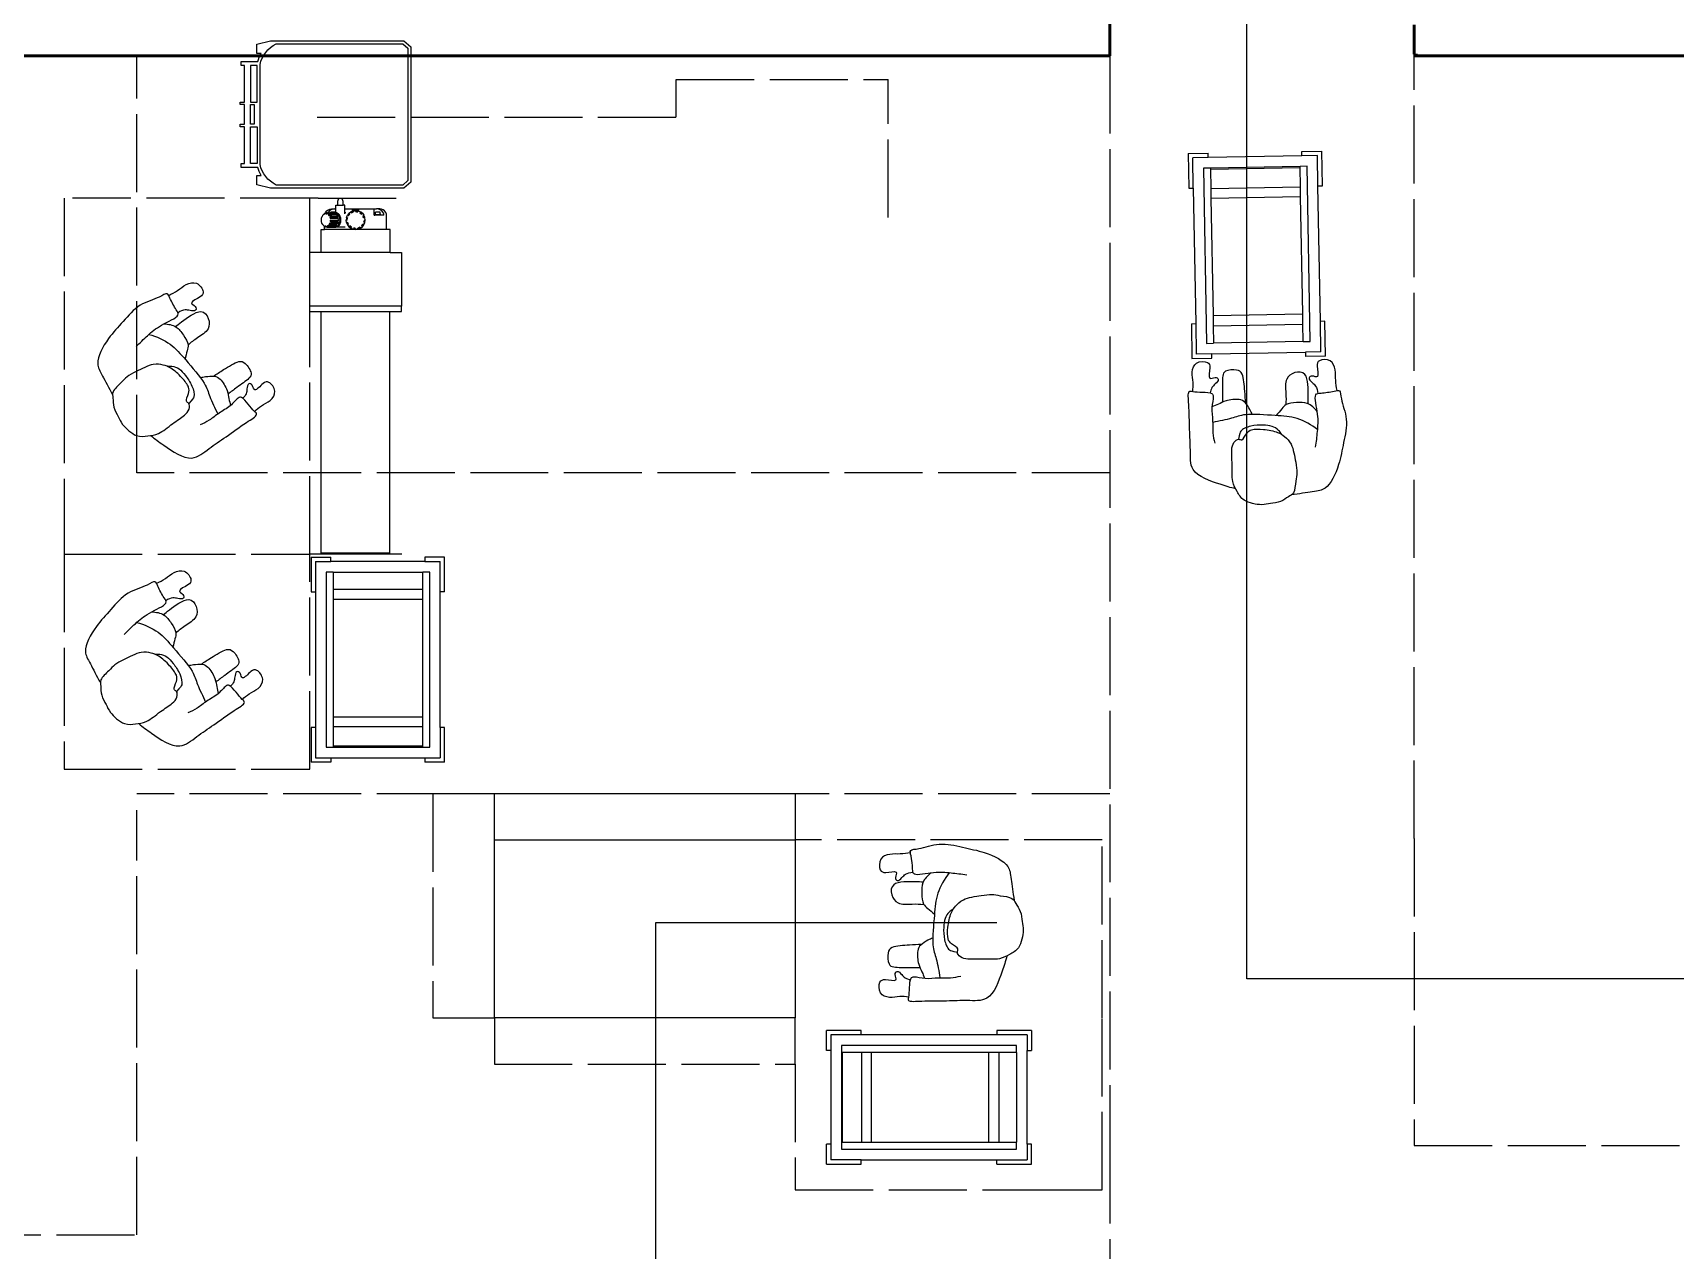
# Model space of a CAD drawing. Header units: millimetres. Extents: x 44692 to 172587, y -26854 to 14445.
# Drawn here: x 151482 to 156832, y -14367 to -10402 of the extents above; entities that cross this region are included whole.
import ezdxf

# ---------------------------------------------------------------- set-up
doc = ezdxf.new("R2010")
doc.units = ezdxf.units.MM
doc.header["$LTSCALE"] = 100
for name, pattern in [('DASHED2', [0.762, 0.635, -0.127]), ('DASHEDX2', [3.048, 2.54, -0.508]), ('DIVIDEX2', [6.604, 5.08, -0.508, 0, -0.508, 0, -0.508])]:
    doc.linetypes.add(name, pattern=pattern)
for name, color, linetype in [('Area circulacion', 50, 'DASHEDX2'), ('Area proceso', 90, 'DASHEDX2'), ('Flujo linea B', 160, 'Continuous'), ('Maquinas', 200, 'Continuous'), ('Personal', 171, 'Continuous'), ('Puertas', 43, 'DIVIDEX2'), ('Transporte semielaborado', 30, 'Continuous')]:
    doc.layers.add(name, color=color, linetype=linetype)
doc.layers.add('Paredes', color=7, linetype='Continuous', lineweight=50)

# ---------------------------------------------------------------- blocks, each defined once
blk = doc.blocks.new('Bakery Trolley pl')
at = {"layer": 'Transporte semielaborado'}
for p, q in [((0.1804, 0.6253), (0.2371, 0.6253)), ((0.1804, 0.6253), (0.1804, 0.526)), ((0.2371, 0.6127), (0.1929, 0.6127)), ((0.1929, 0.526), (0.1929, 0.6127)), ((0.2371, 0.6127), (0.2371, 0.6253)), ((0.5048, 0.6127), (0.2371, 0.6127)), ((0.5048, 0.6127), (0.5048, 0.6253)), ((0.5048, 0.6253), (0.5615, 0.6253)), ((0.5489, 0.6127), (0.5048, 0.6127)), ((0.5489, 0.526), (0.5489, 0.6127)), ((0.5615, 0.526), (0.5615, 0.6253)), ((0.2229, 0.5827), (0.2229, 0.0827)), ((0.2429, 0.5827), (0.2229, 0.5827)), ((0.2429, 0.5827), (0.2429, 0.5798)), ((0.4989, 0.5827), (0.2429, 0.5827)), ((0.2429, 0.5798), (0.4989, 0.5798)), ((0.2429, 0.5798), (0.2429, 0.5245)), ((0.5189, 0.5827), (0.4989, 0.5827)), ((0.4989, 0.5798), (0.4989, 0.5827)), ((0.4989, 0.5245), (0.4989, 0.5798)), ((0.5189, 0.0827), (0.5189, 0.5827)), ((0.1804, 0.526), (0.1929, 0.526)), ((0.1929, 0.526), (0.1929, 0.1394)), ((0.2429, 0.5245), (0.4989, 0.5245)), ((0.2429, 0.5245), (0.2429, 0.4967)), ((0.4989, 0.4967), (0.4989, 0.5245)), ((0.5489, 0.526), (0.5615, 0.526)), ((0.5489, 0.1394), (0.5489, 0.526)), ((0.2429, 0.4967), (0.4989, 0.4967)), ((0.2429, 0.4967), (0.2429, 0.1615)), ((0.4989, 0.1615), (0.4989, 0.4967)), ((0.2429, 0.1615), (0.4989, 0.1615)), ((0.2429, 0.1615), (0.2429, 0.1325)), ((0.4989, 0.1325), (0.4989, 0.1615)), ((0.1804, 0.1394), (0.1929, 0.1394)), ((0.1804, 0.1394), (0.1804, 0.0402)), ((0.1929, 0.1394), (0.1929, 0.0527)), ((0.2429, 0.1325), (0.4989, 0.1325)), ((0.2429, 0.1325), (0.2429, 0.0827)), ((0.4989, 0.0827), (0.4989, 0.1325)), ((0.5615, 0.1394), (0.5489, 0.1394)), ((0.5489, 0.0527), (0.5489, 0.1394)), ((0.5615, 0.0402), (0.5615, 0.1394)), ((0.2371, 0.0527), (0.1929, 0.0527)), ((0.2229, 0.0827), (0.2429, 0.0827)), ((0.2371, 0.0402), (0.2371, 0.0527)), ((0.2371, 0.0527), (0.5048, 0.0527)), ((0.4989, 0.0827), (0.2429, 0.0827)), ((0.4989, 0.0827), (0.5189, 0.0827)), ((0.5048, 0.0527), (0.5048, 0.0402)), ((0.5489, 0.0527), (0.5048, 0.0527)), ((0.1804, 0.0402), (0.2371, 0.0402)), ((0.5615, 0.0402), (0.5048, 0.0402))]:
    blk.add_line(p, q, dxfattribs=at)
blk = doc.blocks.new('pa17-16')
for points, knots in [([(5.62, 2.5537), (5.6188, 2.5427), (5.6154, 2.5253), (5.6223, 2.4901), (5.6346, 2.4293), (5.661, 2.4064), (5.685, 2.3908), (5.7322, 2.3832), (5.7723, 2.3842), (5.7881, 2.3969), (5.8018, 2.4268), (5.8146, 2.4162), (5.8324, 2.4305), (5.8382, 2.4568), (5.8318, 2.5038), (5.8344, 2.5615), (5.8137, 2.5937), (5.7944, 2.6284), (5.7307, 2.6388), (5.7037, 2.6296), (5.6679, 2.626), (5.6442, 2.6055), (5.6228, 2.5961), (5.6214, 2.5667), (5.62, 2.5537)], [0, 0, 0, 0, 0.297584, 0.631064, 1.068635, 1.39533, 1.69617, 2.097861, 2.458938, 2.716293, 3.010442, 3.199165, 3.447293, 3.731671, 4.119196, 4.541864, 4.881702, 5.22714, 5.673063, 5.989311, 6.327668, 6.644571, 6.906626, 7.259736, 7.259736, 7.259736, 7.259736]), ([(5.5575, 2.4391), (5.5549, 2.4218), (5.5525, 2.3852), (5.5491, 2.3329), (5.5712, 2.2599), (5.5431, 2.2589), (5.5029, 2.2526), (5.4793, 2.2435), (5.4785, 2.2813), (5.4499, 2.3438), (5.4658, 2.4235), (5.4776, 2.5033), (5.5116, 2.5798), (5.5552, 2.585), (5.608, 2.5962), (5.6336, 2.6001)], [0, 0, 0, 0, 0.404899, 0.829805, 1.276298, 1.516647, 1.885942, 2.122553, 2.418487, 2.881882, 3.382407, 3.897515, 4.613825, 5.020942, 5.393355, 5.393355, 5.393355, 5.393355]), ([(5.8196, 2.5846), (5.837, 2.5819), (5.8817, 2.5675), (5.9755, 2.5418), (5.972, 2.4609), (5.9791, 2.3926), (5.9812, 2.315), (5.9891, 2.2612), (5.9692, 2.2664), (5.9401, 2.2663), (5.9063, 2.2668), (5.9005, 2.2811), (5.909, 2.3184), (5.9007, 2.3606), (5.9019, 2.4011), (5.8964, 2.4238), (5.8933, 2.4348)], [6.682038, 6.682038, 6.682038, 6.682038, 7.076266, 7.806153, 8.304227, 8.77662, 9.284333, 9.649979, 9.844608, 10.160206, 10.472731, 10.661147, 10.998544, 11.371438, 11.724832, 12.051545, 12.051545, 12.051545, 12.051545]), ([(5.6724, 2.3994), (5.675, 2.3947), (5.6837, 2.383), (5.7041, 2.3718), (5.7348, 2.3697), (5.774, 2.3728), (5.8085, 2.3874), (5.8116, 2.4015), (5.8144, 2.4199)], [0.121052, 0.121052, 0.121052, 0.121052, 0.297289, 0.584433, 0.895396, 1.26174, 1.600834, 1.760925, 1.760925, 1.760925, 1.760925]), ([(5.5522, 2.3809), (5.573, 2.3653), (5.6222, 2.3398), (5.6924, 2.3383), (5.7952, 2.3323), (5.8376, 2.352), (5.881, 2.3613), (5.9019, 2.366)], [0, 0, 0, 0, 0.49262, 0.970296, 1.525877, 1.91054, 2.357805, 2.357805, 2.357805, 2.357805]), ([(5.5552, 2.3206), (5.5597, 2.3147), (5.5706, 2.3043), (5.5892, 2.2916), (5.6248, 2.2913), (5.6613, 2.2967), (5.6731, 2.3154), (5.6858, 2.3299), (5.6912, 2.3378)], [0, 0, 0, 0, 0.262594, 0.520609, 0.853848, 1.185107, 1.43842, 1.738028, 1.738028, 1.738028, 1.738028]), ([(5.5867, 2.2952), (5.5866, 2.2877), (5.5872, 2.2667), (5.5883, 2.1873), (5.6353, 2.19), (5.6673, 2.2128), (5.6606, 2.2618), (5.6599, 2.2881), (5.6606, 2.3008)], [0.078483, 0.078483, 0.078483, 0.078483, 0.321516, 0.797556, 1.122606, 1.448668, 1.830958, 2.166281, 2.166281, 2.166281, 2.166281]), ([(5.7713, 2.3359), (5.7736, 2.3305), (5.7786, 2.3203), (5.7954, 2.2951), (5.8154, 2.2848), (5.8612, 2.2906), (5.8838, 2.3057), (5.8988, 2.3117), (5.9058, 2.3148)], [0, 0, 0, 0, 0.233477, 0.532145, 0.79329, 1.163492, 1.458071, 1.725911, 1.725911, 1.725911, 1.725911]), ([(5.7943, 2.2992), (5.7951, 2.2858), (5.7984, 2.2614), (5.8038, 2.2002), (5.8255, 2.1869), (5.8672, 2.191), (5.8755, 2.2117), (5.8718, 2.2605), (5.8715, 2.286), (5.871, 2.2978)], [0, 0, 0, 0, 0.353805, 0.775896, 1.041599, 1.377968, 1.615337, 2.001902, 2.313716, 2.313716, 2.313716, 2.313716]), ([(5.4915, 2.2484), (5.4936, 2.2374), (5.4981, 2.215), (5.4968, 2.1806), (5.512, 2.1445), (5.5569, 2.147), (5.5634, 2.1681), (5.5498, 2.2128), (5.5753, 2.1995), (5.5912, 2.209), (5.5741, 2.2257), (5.5617, 2.2339), (5.5559, 2.2515), (5.5556, 2.26)], [0, 0, 0, 0, 0.324329, 0.654038, 0.980089, 1.31306, 1.562526, 1.890179, 2.123217, 2.319335, 2.559559, 2.78492, 3.066636, 3.066636, 3.066636, 3.066636]), ([(5.9713, 2.2652), (5.9703, 2.2553), (5.9686, 2.234), (5.9786, 2.2017), (5.9668, 2.1644), (5.9218, 2.1628), (5.9134, 2.1832), (5.9229, 2.229), (5.8988, 2.2135), (5.882, 2.2215), (5.8976, 2.2397), (5.908, 2.248), (5.912, 2.2618), (5.9127, 2.2683)], [0.038839, 0.038839, 0.038839, 0.038839, 0.324329, 0.654038, 0.980089, 1.31306, 1.562526, 1.890179, 2.123217, 2.319335, 2.559559, 2.78492, 2.989829, 2.989829, 2.989829, 2.989829])]:
    blk.add_open_spline(points, degree=3, knots=knots)

msp = doc.modelspace()

# ---------------------------------------------------------------- linework, layer by layer
msp.add_line((152683.905, -12100.575), (152383.905, -12100.575))
at = {"color": 3, "linetype": 'DASHED2'}
msp.add_line((154765.352, -14171.114), (154775.352, -14171.114), dxfattribs=at)
at = {"layer": 'Area circulacion'}
for p, q in [((151820.923, -11835.256), (151820.923, -10476.822)), ((154989.941, -10476.822), (154989.941, -14026.822)), ((154989.941, -11835.256), (151820.923, -11835.256)), ((154989.941, -12881.114), (151820.923, -12881.114)), ((151820.923, -14317.233), (151820.923, -12934.499)), ((154989.941, -14026.822), (154989.941, -14926.822)), ((148511.465, -14317.233), (151820.923, -14317.233))]:
    msp.add_line(p, q, dxfattribs=at)
at = {"layer": 'Area proceso'}
for p, q in [((155980.652, -10476.822), (161481.616, -10476.822)), ((155981.616, -13026.822), (155981.616, -10471.915)), ((153578.078, -10554.06), (154268.574, -10554.06)), ((153578.078, -10676.79), (153578.078, -10554.06)), ((154268.574, -11004.06), (154268.574, -10554.06)), ((152408.574, -10676.79), (153578.078, -10676.79)), ((152383.905, -12100.575), (152383.905, -10940.575)), ((152411.176, -10940.575), (152711.176, -10940.575)), ((152785.352, -12881.114), (152785.352, -13611.114)), ((153965.352, -12881.114), (152785.352, -12881.114)), ((153965.352, -12881.114), (153965.352, -13031.114)), ((155981.616, -13026.822), (155981.616, -14026.822)), ((152785.352, -13611.114), (152985.352, -13611.114)), ((155981.754, -14026.822), (161481.616, -14026.822))]:
    msp.add_line(p, q, dxfattribs=at)
at = {"layer": 'Area proceso', "color": 3}
for p, q in [((151583.905, -10940.575), (151583.905, -12100.575)), ((152411.176, -10940.575), (151611.176, -10940.575)), ((151583.905, -12100.575), (152383.905, -12100.575)), ((151583.905, -12100.575), (151583.905, -12800.575)), ((152383.905, -12800.575), (152383.905, -12100.575)), ((151583.905, -12800.575), (152383.905, -12800.575)), ((152985.352, -13031.114), (152985.352, -12881.114)), ((154965.352, -13031.114), (153965.352, -13031.114)), ((154965.352, -13611.114), (154965.352, -13031.114)), ((152985.352, -13611.114), (152985.352, -13761.114)), ((153965.352, -13761.114), (153965.352, -13611.114)), ((154965.352, -14171.114), (154965.352, -13611.114)), ((152985.352, -13761.114), (153965.352, -13761.114)), ((153965.352, -13761.114), (153965.352, -14171.114)), ((153965.352, -14171.114), (154745.352, -14171.114)), ((154775.352, -14171.114), (154965.352, -14171.114))]:
    msp.add_line(p, q, dxfattribs=at)
at = {"layer": 'Area proceso', "color": 3, "linetype": 'DASHED2'}
msp.add_line((154745.352, -14171.114), (154765.352, -14171.114), dxfattribs=at)
at = {"layer": 'Flujo linea B'}
for p, q in [((155436.402, -13483.877), (155436.402, -9808.588)), ((154622.028, -13301.634), (153510.447, -13301.634)), ((153510.447, -13301.634), (153510.447, -14632.8)), ((157331.767, -13483.877), (155436.402, -13483.877))]:
    msp.add_line(p, q, dxfattribs=at)
at = {"layer": 'Maquinas'}
for p, q in [((152468.771, -10975.986), (152468.771, -10963.836)), ((152468.771, -10963.836), (152475.055, -10963.836)), ((152475.055, -10963.836), (152475.055, -10950.075)), ((152475.055, -10963.836), (152492.394, -10963.836)), ((152492.394, -10963.836), (152492.394, -10950.075)), ((152498.678, -10963.836), (152492.394, -10963.836)), ((152498.678, -10975.986), (152498.678, -10963.836)), ((152421.946, -11012.123), (152422.443, -11006.791)), ((152422.443, -11017.456), (152421.946, -11012.123)), ((152422.443, -11006.791), (152423.898, -11001.821)), ((152423.898, -11022.425), (152422.443, -11017.456)), ((152424.131, -11001.435), (152423.898, -11001.821)), ((152424.131, -11001.435), (152426.211, -10997.602)), ((152426.211, -10997.602), (152426.833, -10996.495)), ((152426.833, -10996.495), (152430.07, -10992.983)), ((152429.219, -10994.338), (152432.721, -10992.286)), ((152430.07, -10992.983), (152429.219, -10994.338)), ((152431.331, -10992.167), (152430.07, -10992.983)), ((152432.928, -10991.889), (152431.331, -10992.167)), ((152432.721, -10992.286), (152432.745, -10992.222)), ((152432.745, -10992.222), (152432.928, -10991.889)), ((152432.928, -10991.889), (152433.839, -10990.775)), ((152432.928, -10991.889), (152432.997, -10991.889)), ((152433.839, -10990.775), (152434.209, -10990.538)), ((152434.209, -10990.538), (152435.603, -10987.201)), ((152434.209, -10990.538), (152435.261, -10989.865)), ((152435.261, -10989.865), (152436.913, -10989.555)), ((152435.603, -10987.201), (152439.199, -10982.555)), ((152436.516, -10991.519), (152436.48, -10991.586)), ((152436.48, -10991.586), (152440.238, -10992.286)), ((152436.48, -10991.586), (152441.007, -10991.586)), ((152437.884, -10990.021), (152436.516, -10991.519)), ((152436.913, -10989.555), (152439.478, -10989.08)), ((152439.478, -10989.08), (152437.884, -10990.021)), ((152439.199, -10982.555), (152443.884, -10978.991)), ((152441.189, -10988.758), (152439.478, -10989.08)), ((152440.238, -10992.286), (152440.286, -10992.222)), ((152440.286, -10992.222), (152441.007, -10991.586)), ((152441.007, -10991.586), (152441.929, -10990.775)), ((152441.189, -10988.758), (152443.608, -10988.758)), ((152441.929, -10990.775), (152443.696, -10989.865)), ((152444.306, -10987.201), (152443.608, -10988.758)), ((152443.608, -10988.758), (152453.143, -10988.758)), ((152443.696, -10989.865), (152445.465, -10989.555)), ((152443.8, -10994.28), (152443.741, -10994.338)), ((152443.741, -10994.338), (152446.748, -10997.602)), ((152443.741, -10994.338), (152468.275, -10994.338)), ((152445.699, -10992.983), (152443.8, -10994.28)), ((152443.884, -10978.991), (152449.341, -10976.75)), ((152448.164, -10982.555), (152444.306, -10987.201)), ((152445.465, -10989.555), (152461.015, -10989.555)), ((152447.625, -10992.167), (152445.699, -10992.983)), ((152446.748, -10997.602), (152446.818, -10997.554)), ((152448.935, -10996.495), (152446.818, -10997.554)), ((152449.449, -10991.889), (152447.625, -10992.167)), ((152453.193, -10978.991), (152448.164, -10982.555)), ((152448.935, -10996.495), (152451, -10995.829)), ((152449.133, -11001.821), (152449.056, -11001.855)), ((152449.056, -11001.855), (152450.507, -11006.808)), ((152451.419, -11001.072), (152449.133, -11001.821)), ((152449.133, -11001.821), (152473.591, -11001.855)), ((152449.341, -10976.75), (152455.196, -10975.986)), ((152469.275, -10991.889), (152449.449, -10991.889)), ((152450.507, -11006.808), (152450.588, -11006.791)), ((152451.001, -11012.123), (152450.507, -11017.439)), ((152450.507, -11017.439), (152450.588, -11017.456)), ((152450.588, -11006.791), (152452.98, -11006.403)), ((152450.588, -11017.456), (152475.042, -11017.439)), ((152450.588, -11017.456), (152452.98, -11017.844)), ((152451, -10995.829), (152452.871, -10995.602)), ((152451.001, -11012.123), (152475.536, -11012.123)), ((152453.59, -11000.602), (152451.419, -11001.072)), ((152452.871, -10995.602), (152469.44, -10995.602)), ((152452.98, -11006.403), (152455.217, -11006.159)), ((152452.98, -11017.844), (152455.217, -11018.088)), ((152453.143, -10988.758), (152453.143, -10986.578)), ((152468.097, -10986.578), (152453.143, -10986.578)), ((152453.143, -10988.758), (152461.015, -10988.758)), ((152459.048, -10976.75), (152453.193, -10978.991)), ((152455.497, -11000.441), (152453.59, -11000.602)), ((152455.196, -10975.986), (152465.332, -10975.986)), ((152455.217, -11006.159), (152457.147, -11006.076)), ((152455.217, -11018.088), (152457.147, -11018.171)), ((152455.497, -11000.441), (152475.323, -11000.441)), ((152457.147, -11006.076), (152474.827, -11006.076)), ((152457.147, -11018.171), (152476.973, -11018.171)), ((152465.332, -10975.986), (152459.048, -10976.75)), ((152461.015, -10989.555), (152461.015, -10988.758)), ((152461.015, -10989.555), (152463.347, -10989.555)), ((152467.623, -10988.758), (152463.347, -10989.555)), ((152463.347, -10989.555), (152465.291, -10989.555)), ((152469.275, -10991.889), (152465.291, -10989.555)), ((152465.332, -10975.986), (152468.771, -10975.986)), ((152468.097, -10988.758), (152467.623, -10988.758)), ((152468.097, -10988.758), (152468.097, -10986.578)), ((152471.899, -10989.555), (152468.097, -10988.758)), ((152468.771, -10988.758), (152468.097, -10988.758)), ((152469.275, -10991.889), (152468.275, -10994.338)), ((152469.44, -10995.602), (152468.275, -10994.338)), ((152468.771, -10988.758), (152468.771, -10975.986)), ((152468.945, -10988.758), (152468.771, -10988.758)), ((152473.221, -10989.555), (152468.945, -10988.758)), ((152473.151, -10988.758), (152468.945, -10988.758)), ((152475.884, -10991.889), (152469.275, -10991.889)), ((152470.791, -10995.602), (152469.275, -10991.889)), ((152469.44, -10995.602), (152470.791, -10995.602)), ((152470.791, -10995.602), (152472.697, -10995.602)), ((152475.884, -10991.889), (152471.899, -10989.555)), ((152475.323, -11000.441), (152472.697, -10995.602)), ((152477.206, -10991.889), (152473.221, -10989.555)), ((152473.591, -11001.855), (152475.323, -11000.441)), ((152474.218, -11003.995), (152473.591, -11001.855)), ((152474.218, -11003.995), (152474.827, -11006.076)), ((152475.067, -11006.076), (152474.218, -11003.995)), ((152474.827, -11006.076), (152475.067, -11006.076)), ((152475.536, -11012.123), (152475.042, -11017.439)), ((152475.042, -11017.439), (152475.323, -11017.545)), ((152475.067, -11006.076), (152476.973, -11006.076)), ((152475.323, -11017.545), (152477.536, -11012.123)), ((152476.973, -11018.171), (152475.323, -11017.545)), ((152475.323, -11023.806), (152476.973, -11018.171)), ((152477.536, -11012.123), (152475.536, -11012.123)), ((152484.145, -11012.123), (152475.884, -10991.889)), ((152479.306, -10995.602), (152475.884, -10991.889)), ((152475.884, -11032.358), (152484.145, -11012.123)), ((152477.536, -11012.123), (152476.973, -11006.076)), ((152480.627, -10995.602), (152477.206, -10991.889)), ((152484.145, -11012.123), (152477.536, -11012.123)), ((152481.931, -11000.441), (152479.306, -10995.602)), ((152483.253, -11000.441), (152480.627, -10995.602)), ((152483.582, -11006.076), (152481.931, -11000.441)), ((152481.931, -11023.806), (152483.582, -11018.171)), ((152484.903, -11006.076), (152483.253, -11000.441)), ((152483.253, -11023.806), (152484.903, -11018.171)), ((152484.145, -11012.123), (152483.582, -11006.076)), ((152483.582, -11018.171), (152484.145, -11012.123)), ((152485.466, -11012.123), (152484.903, -11006.076)), ((152484.903, -11018.171), (152485.466, -11012.123)), ((152498.678, -10988.758), (152498.678, -10975.986)), ((152498.678, -10975.986), (152594.43, -10975.986)), ((152501.589, -10988.758), (152498.678, -10988.758)), ((152498.678, -10991.43), (152498.678, -10988.758)), ((152503.417, -11004.06), (152502.356, -11012.123)), ((152506.529, -11004.894), (152502.356, -11012.123)), ((152503.417, -11020.187), (152502.356, -11012.123)), ((152506.126, -11012.123), (152502.356, -11012.123)), ((152503.417, -11004.06), (152506.529, -10996.547)), ((152506.529, -11004.894), (152503.417, -11004.06)), ((152503.417, -11020.187), (152506.529, -11019.353)), ((152506.126, -11012.123), (152507.059, -11005.036)), ((152510.851, -10990.914), (152506.529, -10996.547)), ((152509.795, -10998.432), (152506.529, -10996.547)), ((152507.059, -11005.036), (152506.529, -11004.894)), ((152507.059, -11019.211), (152506.529, -11019.353)), ((152506.529, -11019.353), (152508.613, -11022.962)), ((152508.613, -11022.962), (152507.059, -11019.211)), ((152509.795, -10998.432), (152511.675, -10995.982)), ((152511.48, -10990.095), (152510.851, -10990.914)), ((152511.48, -10990.095), (152517.932, -10985.144)), ((152511.48, -10990.095), (152513.759, -10992.373)), ((152513.759, -10992.373), (152511.675, -10995.982)), ((152511.675, -10995.982), (152514.147, -10992.761)), ((152514.147, -10992.761), (152513.759, -10992.373)), ((152523.039, -10983.029), (152517.932, -10985.144)), ((152526.28, -10985.144), (152517.932, -10985.144)), ((152517.932, -10985.144), (152519.818, -10988.409)), ((152519.818, -10988.409), (152526.422, -10985.674)), ((152523.039, -10979.365), (152533.509, -10979.365)), ((152523.039, -10983.029), (152523.039, -10979.365)), ((152525.446, -10982.032), (152523.039, -10983.029)), ((152525.446, -10982.032), (152533.509, -10980.97)), ((152525.446, -10982.032), (152526.28, -10985.144)), ((152526.422, -10985.674), (152526.28, -10985.144)), ((152533.509, -10979.365), (152543.979, -10979.365)), ((152533.509, -10980.97), (152533.509, -10979.365)), ((152541.572, -10982.032), (152533.509, -10980.97)), ((152533.509, -10980.97), (152533.509, -10984.741)), ((152533.509, -10984.741), (152536.571, -10985.144)), ((152540.738, -10985.144), (152536.571, -10985.144)), ((152536.571, -10985.144), (152540.596, -10985.674)), ((152540.596, -10985.674), (152540.738, -10985.144)), ((152541.572, -10982.032), (152540.738, -10985.144)), ((152541.572, -10982.032), (152543.979, -10983.029)), ((152543.979, -10983.029), (152543.979, -10979.365)), ((152543.979, -10983.029), (152549.086, -10985.144)), ((152549.086, -10985.144), (152547.2, -10988.409)), ((152547.2, -10988.409), (152552.872, -10992.761)), ((152553.259, -10992.373), (152549.086, -10985.144)), ((152555.538, -10990.095), (152549.086, -10985.144)), ((152552.872, -10992.761), (152553.259, -10992.373)), ((152555.538, -10990.095), (152553.259, -10992.373)), ((152555.538, -10990.095), (152560.489, -10996.547)), ((152557.223, -10998.432), (152560.489, -10996.547)), ((152557.223, -10998.432), (152558.405, -11001.285)), ((152560.489, -11004.894), (152558.405, -11001.285)), ((152558.405, -11001.285), (152559.959, -11005.036)), ((152559.959, -11005.036), (152560.489, -11004.894)), ((152560.892, -11012.123), (152559.959, -11019.211)), ((152559.959, -11019.211), (152560.489, -11019.353)), ((152563.601, -11004.06), (152560.489, -10996.547)), ((152563.601, -11004.06), (152560.489, -11004.894)), ((152560.489, -11019.353), (152564.662, -11012.123)), ((152560.489, -11019.353), (152563.601, -11020.187)), ((152560.892, -11012.123), (152564.662, -11012.123)), ((152564.662, -11012.123), (152563.601, -11004.06)), ((152563.601, -11020.187), (152564.662, -11012.123)), ((152594.43, -10975.986), (152601.686, -10975.986)), ((152594.43, -10996.547), (152594.43, -10975.986)), ((152594.43, -10996.547), (152596.199, -10996.547)), ((152596.199, -10996.547), (152596.199, -10994.055)), ((152598.692, -10994.055), (152596.199, -10994.055)), ((152616.137, -10996.547), (152596.199, -10996.547)), ((152598.692, -10994.055), (152598.692, -10986.578)), ((152613.645, -10986.578), (152598.692, -10986.578)), ((152598.692, -10994.055), (152613.645, -10994.055)), ((152607.97, -10976.75), (152601.686, -10975.986)), ((152611.822, -10975.986), (152601.686, -10975.986)), ((152613.825, -10978.991), (152607.97, -10976.75)), ((152617.677, -10976.75), (152611.822, -10975.986)), ((152613.645, -10994.055), (152613.645, -10986.578)), ((152616.137, -10994.055), (152613.645, -10994.055)), ((152618.854, -10982.555), (152613.825, -10978.991)), ((152616.137, -10996.547), (152616.137, -10994.055)), ((152625.698, -10996.547), (152616.137, -10996.547)), ((152623.134, -10978.991), (152617.677, -10976.75)), ((152622.712, -10987.201), (152618.854, -10982.555)), ((152625.137, -10992.611), (152622.712, -10987.201)), ((152627.819, -10982.555), (152623.134, -10978.991)), ((152625.698, -10996.547), (152625.137, -10992.611)), ((152631.415, -10987.201), (152627.819, -10982.555)), ((152633.675, -10992.611), (152631.415, -10987.201)), ((152634.446, -10998.416), (152633.675, -10992.611)), ((152634.446, -11043.277), (152634.446, -10998.416)), ((152421.357, -11118.045), (152421.357, -11043.277)), ((152421.357, -11043.277), (152432.572, -11043.277)), ((152426.211, -11026.645), (152423.898, -11022.425)), ((152426.211, -11026.645), (152426.833, -11027.752)), ((152427.71, -11028.272), (152426.211, -11026.645)), ((152426.833, -11027.752), (152427.71, -11028.272)), ((152429.219, -11029.909), (152427.71, -11028.272)), ((152430.07, -11031.264), (152429.219, -11029.909)), ((152431.331, -11032.08), (152430.07, -11031.264)), ((152432.572, -11032.807), (152431.331, -11032.08)), ((152432.572, -11043.277), (152432.572, -11032.807)), ((152433.839, -11033.472), (152432.572, -11032.807)), ((152533.509, -11043.277), (152432.572, -11043.277)), ((152436.48, -11032.661), (152432.721, -11031.961)), ((152432.721, -11031.961), (152432.745, -11032.025)), ((152432.745, -11032.025), (152433.839, -11033.472)), ((152433.839, -11033.472), (152435.261, -11034.382)), ((152435.261, -11034.382), (152436.913, -11034.692)), ((152436.516, -11032.728), (152436.48, -11032.661)), ((152437.884, -11034.226), (152436.516, -11032.728)), ((152436.913, -11034.692), (152438.674, -11034.692)), ((152438.674, -11034.692), (152437.884, -11034.226)), ((152439.478, -11035.167), (152438.674, -11034.692)), ((152441.189, -11035.489), (152439.478, -11035.167)), ((152443.741, -11029.909), (152440.238, -11031.961)), ((152440.238, -11031.961), (152440.286, -11032.025)), ((152440.238, -11031.961), (152447.344, -11031.961)), ((152440.286, -11032.025), (152441.929, -11033.472)), ((152441.189, -11035.489), (152461.015, -11035.489)), ((152441.929, -11033.472), (152443.696, -11034.382)), ((152443.696, -11034.382), (152445.465, -11034.692)), ((152443.8, -11029.967), (152443.741, -11029.909)), ((152445.699, -11031.264), (152443.8, -11029.967)), ((152445.465, -11034.692), (152465.291, -11034.692)), ((152447.344, -11031.961), (152445.699, -11031.264)), ((152449.056, -11022.392), (152446.748, -11026.645)), ((152446.748, -11026.645), (152446.818, -11026.693)), ((152446.818, -11026.693), (152471.283, -11026.645)), ((152446.818, -11026.693), (152448.935, -11027.752)), ((152447.625, -11032.08), (152447.344, -11031.961)), ((152449.449, -11032.358), (152447.625, -11032.08)), ((152448.935, -11027.752), (152451, -11028.418)), ((152449.133, -11022.425), (152449.056, -11022.392)), ((152451.419, -11023.175), (152449.133, -11022.425)), ((152464.848, -11032.358), (152449.449, -11032.358)), ((152451, -11028.418), (152452.871, -11028.645)), ((152453.59, -11023.645), (152451.419, -11023.175)), ((152452.871, -11028.645), (152472.697, -11028.645)), ((152455.497, -11023.806), (152453.59, -11023.645)), ((152472.824, -11023.806), (152455.497, -11023.806)), ((152461.015, -11035.489), (152464.319, -11034.873)), ((152464.319, -11034.873), (152465.291, -11034.692)), ((152464.319, -11034.873), (152467.623, -11035.489)), ((152465.291, -11034.692), (152464.848, -11032.358)), ((152469.275, -11032.358), (152464.848, -11032.358)), ((152467.623, -11035.489), (152471.899, -11034.692)), ((152468.945, -11035.489), (152467.623, -11035.489)), ((152468.945, -11035.489), (152473.221, -11034.692)), ((152499.782, -11035.489), (152468.945, -11035.489)), ((152469.275, -11032.358), (152472.697, -11028.645)), ((152475.884, -11032.358), (152469.275, -11032.358)), ((152472.594, -11024.23), (152471.283, -11026.645)), ((152471.283, -11026.645), (152471.489, -11026.936)), ((152471.489, -11026.936), (152472.594, -11024.23)), ((152472.697, -11028.645), (152471.489, -11026.936)), ((152471.899, -11034.692), (152475.884, -11032.358)), ((152472.594, -11024.23), (152472.824, -11023.806)), ((152475.323, -11023.806), (152472.824, -11023.806)), ((152473.221, -11034.692), (152477.206, -11032.358)), ((152475.884, -11032.358), (152479.306, -11028.645)), ((152477.206, -11032.358), (152480.627, -11028.645)), ((152479.306, -11028.645), (152481.931, -11023.806)), ((152480.627, -11028.645), (152483.253, -11023.806)), ((152503.417, -11020.187), (152506.529, -11027.7)), ((152506.529, -11027.7), (152509.795, -11025.815)), ((152506.529, -11027.7), (152511.48, -11034.152)), ((152509.795, -11025.815), (152508.613, -11022.962)), ((152511.48, -11034.152), (152513.759, -11031.874)), ((152511.48, -11034.152), (152517.932, -11039.103)), ((152514.147, -11031.486), (152513.759, -11031.874)), ((152513.759, -11031.874), (152517.932, -11039.103)), ((152519.818, -11035.838), (152514.147, -11031.486)), ((152519.818, -11035.838), (152517.932, -11039.103)), ((152517.932, -11039.103), (152525.446, -11042.215)), ((152525.446, -11042.215), (152526.28, -11039.103)), ((152525.446, -11042.215), (152533.509, -11043.277)), ((152526.422, -11038.573), (152526.28, -11039.103)), ((152526.28, -11039.103), (152530.447, -11039.103)), ((152530.447, -11039.103), (152526.422, -11038.573)), ((152533.509, -11039.506), (152530.447, -11039.103)), ((152533.509, -11039.506), (152533.509, -11043.277)), ((152533.509, -11043.277), (152541.572, -11042.215)), ((152634.446, -11043.277), (152533.509, -11043.277)), ((152547.2, -11035.838), (152540.596, -11038.573)), ((152540.596, -11038.573), (152540.738, -11039.103)), ((152540.738, -11039.103), (152549.086, -11039.103)), ((152541.572, -11042.215), (152540.738, -11039.103)), ((152541.572, -11042.215), (152549.086, -11039.103)), ((152547.2, -11035.838), (152549.086, -11039.103)), ((152549.086, -11039.103), (152555.538, -11034.152)), ((152555.343, -11028.265), (152552.872, -11031.486)), ((152552.872, -11031.486), (152553.259, -11031.874)), ((152553.259, -11031.874), (152555.343, -11028.265)), ((152553.259, -11031.874), (152555.538, -11034.152)), ((152557.223, -11025.815), (152555.343, -11028.265)), ((152555.538, -11034.152), (152560.489, -11027.7)), ((152560.489, -11027.7), (152557.223, -11025.815)), ((152560.489, -11027.7), (152563.601, -11020.187)), ((152645.661, -11043.277), (152634.446, -11043.277)), ((152645.661, -11118.045), (152645.661, -11043.277)), ((152383.973, -11292.504), (152383.973, -11118.045)), ((152421.357, -11118.045), (152383.973, -11118.045)), ((152645.661, -11118.045), (152421.357, -11118.045)), ((152645.661, -11118.045), (152683.045, -11118.045)), ((152683.045, -11118.045), (152683.045, -11292.504)), ((152383.973, -11309.95), (152383.973, -11292.504)), ((152683.045, -11292.504), (152383.973, -11292.504)), ((152383.973, -11309.95), (152683.045, -11309.95)), ((152421.357, -12097.318), (152421.357, -11309.95)), ((152643.924, -11309.95), (152643.924, -12097.318)), ((152683.045, -11309.95), (152683.045, -11292.504)), ((152643.924, -12097.318), (152421.357, -12097.318)), ((152985.352, -13611.114), (152985.352, -13031.114)), ((152985.352, -13031.114), (153965.352, -13031.114)), ((153965.352, -13031.114), (153965.352, -13611.114)), ((153965.352, -13611.114), (152985.352, -13611.114))]:
    msp.add_line(p, q, dxfattribs=at)
msp.add_lwpolyline([(152492.394, -10950.075), (152492.277, -10949.287), (152492.148, -10948.601), (152492.01, -10948.004), (152491.863, -10947.486), (152491.709, -10947.034), (152491.549, -10946.637), (152491.385, -10946.284), (152491.219, -10945.963), (152491.051, -10945.665), (152490.881, -10945.386), (152490.709, -10945.125), (152490.533, -10944.879), (152490.353, -10944.647), (152490.169, -10944.426), (152489.98, -10944.216), (152489.785, -10944.014), (152489.583, -10943.819), (152489.375, -10943.631), (152489.161, -10943.449), (152488.942, -10943.275), (152488.717, -10943.108), (152488.486, -10942.948), (152488.25, -10942.796), (152488.01, -10942.652), (152487.765, -10942.516), (152487.515, -10942.388), (152487.262, -10942.268), (152487.004, -10942.156), (152486.743, -10942.053), (152486.479, -10941.959), (152486.212, -10941.873), (152485.943, -10941.796), (152485.671, -10941.728), (152485.396, -10941.669), (152485.12, -10941.618), (152484.843, -10941.577), (152484.564, -10941.545), (152484.285, -10941.522), (152484.005, -10941.508), (152483.724, -10941.504), (152483.444, -10941.508), (152483.164, -10941.522), (152482.884, -10941.545), (152482.606, -10941.577), (152482.328, -10941.618), (152482.052, -10941.669), (152481.778, -10941.728), (152481.506, -10941.796), (152481.236, -10941.873), (152480.969, -10941.959), (152480.705, -10942.053), (152480.445, -10942.156), (152480.187, -10942.268), (152479.934, -10942.388), (152479.684, -10942.516), (152479.439, -10942.652), (152479.198, -10942.796), (152478.963, -10942.948), (152478.732, -10943.108), (152478.507, -10943.275), (152478.287, -10943.449), (152478.073, -10943.631), (152477.865, -10943.819), (152477.664, -10944.014), (152477.469, -10944.216), (152477.279, -10944.426), (152477.095, -10944.647), (152476.916, -10944.879), (152476.74, -10945.125), (152476.568, -10945.386), (152476.398, -10945.665), (152476.23, -10945.963), (152476.063, -10946.284), (152475.9, -10946.637), (152475.74, -10947.034), (152475.586, -10947.486), (152475.439, -10948.004), (152475.301, -10948.601), (152475.172, -10949.287), (152475.055, -10950.075)], dxfattribs=at)
at = {"layer": 'Paredes'}
for p, q in [((154989.94, -10371.917), (154989.941, -10476.822)), ((155981.616, -10471.915), (155981.616, -10376.822)), ((154189.941, -10476.822), (148511.465, -10476.822)), ((154189.941, -10476.822), (154489.941, -10476.822)), ((154489.941, -10476.822), (154989.941, -10476.822)), ((155981.616, -10476.822), (161481.616, -10476.822))]:
    msp.add_line(p, q, dxfattribs=at)
at = {"layer": 'Puertas'}
msp.add_line((155981.616, -10471.915), (155992.308, -10471.862), dxfattribs=at)
at = {"layer": 'Transporte semielaborado'}
for points in [[(152157.416, -10628.153), (152171.144, -10628.153), (152171.144, -10509.007), (152160.241, -10509.007), (152160.241, -10502.493), (152160.241, -10495.978), (152214.435, -10495.607, -0.06535175), (152226.348, -10469.438), (152211.621, -10469.548), (152211.621, -10439.436), (152256.05, -10428.443), (152690.731, -10428.157), (152713.783, -10448.276), (152713.783, -10668.3), (152713.783, -10888.325), (152690.731, -10908.443), (152256.05, -10908.157), (152211.621, -10897.164), (152211.621, -10867.053), (152226.348, -10867.162, -0.06535175), (152214.435, -10840.994), (152160.241, -10840.623), (152160.241, -10834.108), (152160.241, -10827.593), (152171.144, -10827.593), (152171.144, -10708.448), (152157.416, -10708.448), (152157.416, -10700.325), (152171.144, -10700.325), (152171.144, -10668.3), (152171.144, -10636.276), (152157.416, -10636.276)], [(152274.379, -10438.431), (152686.984, -10438.16), (152703.783, -10452.821), (152703.783, -10668.3), (152703.783, -10883.78), (152686.984, -10898.441), (152274.379, -10898.169, -0.22212915), (152222.126, -10831.046), (152222.126, -10505.554, -0.22212915)]]:
    msp.add_lwpolyline(points, format="xyb", close=True, dxfattribs=at)
for points in [[(152212.571, -10628.153), (152212.571, -10509.007), (152190.545, -10509.007), (152190.545, -10628.153), (152212.563, -10628.153)], [(152212.571, -10708.448), (152212.571, -10827.593), (152190.545, -10827.593), (152190.545, -10708.448), (152212.563, -10708.448)]]:
    msp.add_lwpolyline(points, dxfattribs=at)
msp.add_lwpolyline([(152202.558, -10700.325), (152190.545, -10700.325), (152190.545, -10668.3), (152190.545, -10636.276), (152202.558, -10636.276), (152202.558, -10668.3)], close=True, dxfattribs=at)

# ---------------------------------------------------------------- block references
at = {"layer": 'Personal'}
for p, xscale, yscale, zscale, rotation in [((150303.649, -5678.23), -979.150495116646, 979.1504951166461, 979.1504951166461, 128.4671169318445), ((161166.646, -9516.77), 979.1504951166467, 979.1504951166467, 979.1504951166467, 178.3987876237586), ((150263.985, -6616.216), -979.150495116646, 979.1504951166461, 979.1504951166461, 128.4671169318445), ((152389.222, -7600.447), 979.1504951166465, 979.1504951166465, 979.1504951166465, 267.3569437258109)]:
    msp.add_blockref('pa17-16', p, dxfattribs=dict(at, xscale=xscale, yscale=yscale, zscale=zscale, rotation=rotation))
at = {"layer": 'Transporte semielaborado', "xscale": 1141.039974711085, "yscale": 1141.039974711085, "zscale": 1141.039974711085}
for p, rotation in [((155052.839, -11512.71), 1.041843897947698), ((153029.106, -12064.241), 180), ((154780.722, -14292.742), 90)]:
    msp.add_blockref('Bakery Trolley pl', p, dxfattribs=dict(at, rotation=rotation))

doc.saveas('drawing.dxf')
